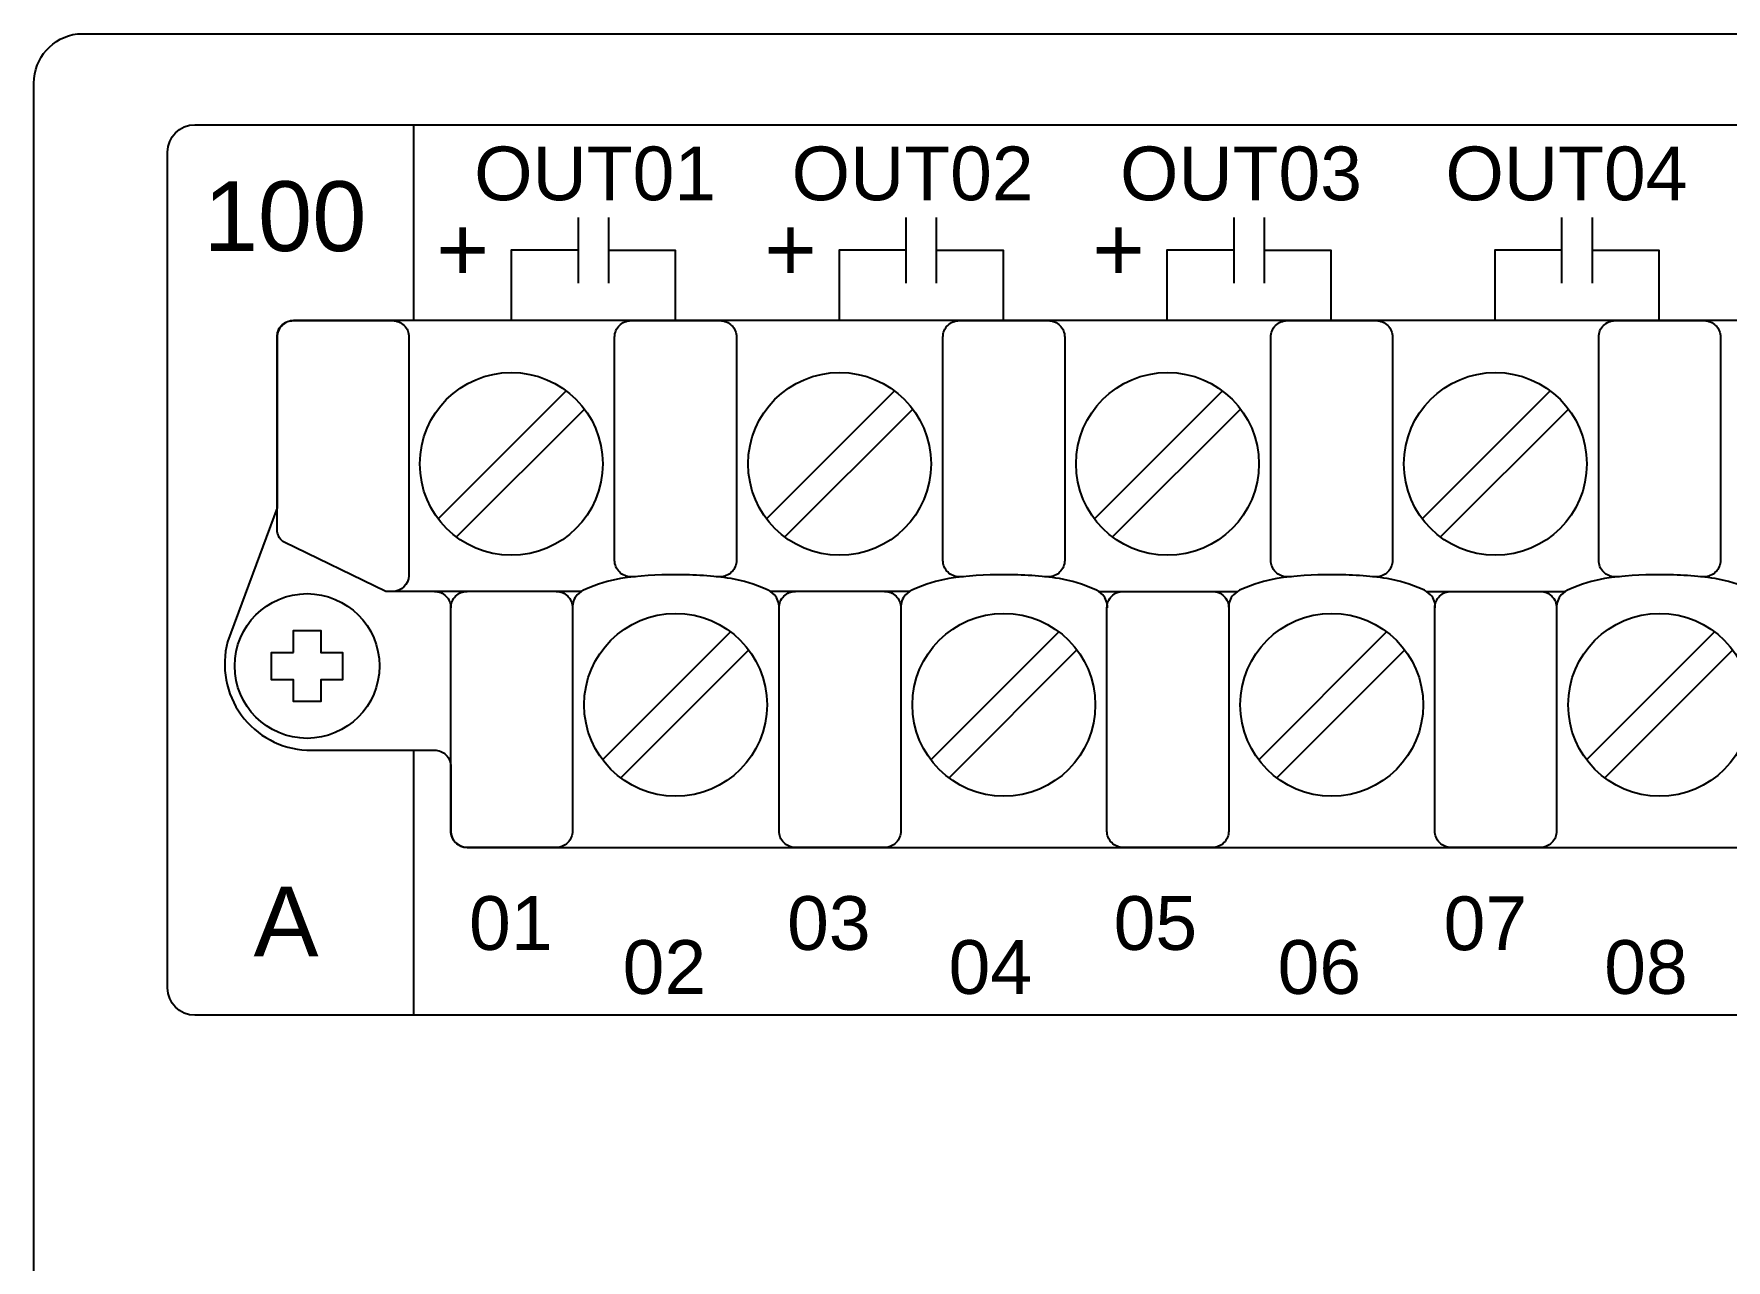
# Model space of a CAD drawing. Extents: x 1 to 47, y 1 to 35.
# Drawn here: x 26.662 to 29.759, y 16.603 to 18.848 of the extents above; entities that cross this region are included whole.
import ezdxf

# ---------------------------------------------------------------- set-up
doc = ezdxf.new("R2010")
doc.units = 0
doc.header["$MEASUREMENT"] = 0
doc.layers.add('7_00______DWG_', color=7, linetype='CONTINUOUS')
doc.styles.add('ARIAL', font='arial.ttf')

msp = doc.modelspace()

# ---------------------------------------------------------------- linework, layer by layer
at = {"layer": '7_00______DWG_'}
for points in [[(26.742, 18.8476), (43.832, 18.8476, -0.377157), (43.912, 18.7576), (43.912, 10.4776, -0.414213), (43.822, 10.3876), (26.752, 10.3876, -0.414213), (26.662, 10.4776), (26.662, 18.7576, -0.377161)], [(27.425, 17.3885, 0.414213), (27.455, 17.3585), (32.4368, 17.3585, 0.414214), (32.4668, 17.3885), (32.4668, 17.7015), (32.5577, 17.9463, 0.480048), (32.4127, 18.1445), (32.1785, 18.1445, -0.414214), (32.1485, 18.1745), (32.1485, 18.2926, 0.414212), (32.1185, 18.3226), (32.1185, 18.3227), (27.1374, 18.3227, 0.414215), (27.1074, 18.2927), (27.1075, 17.9798), (27.0166, 17.735, 0.47859), (27.1616, 17.5365), (27.395, 17.5365, -0.414214), (27.425, 17.5065)]]:
    msp.add_lwpolyline(points, format="xyb", close=True, dxfattribs=at)
for points in [[(38.0967, 17.0513), (26.9567, 17.0513), (26.9466, 17.0523), (26.9372, 17.0552), (26.9287, 17.0598), (26.9213, 17.0659), (26.9152, 17.0733), (26.9106, 17.0818), (26.9077, 17.0912), (26.9067, 17.1013), (26.9067, 18.6313), (26.9077, 18.6413), (26.9106, 18.6507), (26.9152, 18.6592), (26.9213, 18.6666), (26.9287, 18.6727), (26.9372, 18.6773), (26.9466, 18.6802), (26.9567, 18.6813), (38.0967, 18.6813)], [(27.3567, 18.6813), (27.3567, 18.3227)], [(27.6578, 18.5114), (27.6578, 18.3914)], [(27.7134, 18.5114), (27.7134, 18.3914)], [(28.2578, 18.5114), (28.2578, 18.3914)], [(28.3134, 18.5114), (28.3134, 18.3914)], [(28.8578, 18.5114), (28.8578, 18.3914)], [(28.9134, 18.5114), (28.9134, 18.3914)], [(29.4578, 18.5114), (29.4578, 18.3914)], [(29.5134, 18.5114), (29.5134, 18.3914)], [(27.6578, 18.4514), (27.5356, 18.4514), (27.5356, 18.3227)], [(27.7134, 18.4514), (27.8356, 18.4514), (27.8356, 18.3227)], [(28.2578, 18.4514), (28.1356, 18.4514), (28.1356, 18.3227)], [(28.3134, 18.4514), (28.4356, 18.4514), (28.4356, 18.3227)], [(28.8578, 18.4514), (28.7356, 18.4514), (28.7356, 18.3227)], [(28.9134, 18.4514), (29.0356, 18.4514), (29.0356, 18.3227)], [(29.4578, 18.4514), (29.3356, 18.4514), (29.3356, 18.3227)], [(29.5134, 18.4514), (29.6356, 18.4514), (29.6356, 18.3227)], [(27.6361, 18.1943), (27.4019, 17.9601)], [(28.2369, 18.1943), (28.0027, 17.9601)], [(28.8369, 18.1943), (28.6027, 17.9601)], [(29.4369, 18.1943), (29.2027, 17.9601)], [(27.6695, 18.1609), (27.4353, 17.9267)], [(28.2703, 18.1609), (28.0361, 17.9267)], [(28.8703, 18.1609), (28.6361, 17.9267)], [(29.4703, 18.1609), (29.2361, 17.9267)], [(28.2651, 17.8272), (28.0092, 17.8272)], [(28.61, 17.8272), (28.8651, 17.8272)], [(29.21, 17.8272), (29.4651, 17.8272)], [(27.9367, 17.7533), (27.7026, 17.5191)], [(28.5375, 17.7533), (28.3033, 17.5191)], [(29.1375, 17.7533), (28.9034, 17.5191)], [(29.7375, 17.7533), (29.5034, 17.5191)], [(27.9702, 17.7199), (27.736, 17.4857)], [(28.5709, 17.7199), (28.3368, 17.4857)], [(29.1709, 17.7199), (28.9368, 17.4857)], [(29.7709, 17.7199), (29.5368, 17.4857)], [(27.3567, 17.5365), (27.3567, 17.0513)]]:
    msp.add_lwpolyline(points, dxfattribs=at)
for points in [[(27.6643, 17.8272), (27.3062, 17.8272), (27.1203, 17.917, -0.241986), (27.1075, 17.9369), (27.1074, 18.2927, -0.422157), (27.1341, 18.3225), (27.3184, 18.3227, -0.414214), (27.3484, 18.2927), (27.3484, 17.8556, -0.390527), (27.3184, 17.8272)], [(27.7627, 17.8539), (27.7548, 17.8539, -0.414214), (27.7248, 17.8839), (27.7248, 18.2927, -0.414214), (27.7548, 18.3227), (27.9177, 18.3227, -0.414214), (27.9477, 18.2927), (27.9477, 17.8839, -0.414214), (27.9177, 17.8539), (27.9109, 17.8539)], [(28.3635, 17.8539), (28.3556, 17.8539, -0.414214), (28.3256, 17.8839), (28.3256, 18.2927, -0.414214), (28.3556, 18.3227), (28.5184, 18.3227, -0.414214), (28.5484, 18.2927), (28.5484, 17.8839, -0.414214), (28.5184, 17.8539), (28.5116, 17.8539)], [(28.9635, 17.8539), (28.9556, 17.8539, -0.414214), (28.9256, 17.8839), (28.9256, 18.2927, -0.414214), (28.9556, 18.3227), (29.1184, 18.3227, -0.414214), (29.1484, 18.2927), (29.1484, 17.8839, -0.414214), (29.1184, 17.8539), (29.1116, 17.8539)], [(29.5635, 17.8539), (29.5556, 17.8539, -0.414214), (29.5256, 17.8839), (29.5256, 18.2927, -0.414214), (29.5556, 18.3227), (29.7184, 18.3227, -0.414214), (29.7484, 18.2927), (29.7484, 17.8839, -0.414214), (29.7184, 17.8539), (29.7116, 17.8539)], [(28.0257, 17.7972, 0.191033), (28.0172, 17.8211, 0.081668), (28.0016, 17.8313, 0.0591), (27.9379, 17.8507, 0.034646), (27.8364, 17.8577, 0.03436), (27.7357, 17.8507, 0.0591), (27.672, 17.8313, 0.081668), (27.6563, 17.8211, 0.191033), (27.6478, 17.7972)], [(28.6265, 17.7972, 0.191033), (28.618, 17.8211, 0.081668), (28.6024, 17.8313, 0.0591), (28.5386, 17.8507, 0.034646), (28.4371, 17.8577, 0.03436), (28.3364, 17.8507, 0.0591), (28.2727, 17.8313, 0.081668), (28.2571, 17.8211, 0.191033), (28.2486, 17.7972)], [(29.2265, 17.7972, 0.191033), (29.218, 17.8211, 0.081668), (29.2024, 17.8313, 0.0591), (29.1387, 17.8507, 0.034646), (29.0371, 17.8577, 0.03436), (28.9365, 17.8507, 0.0591), (28.8727, 17.8313, 0.081668), (28.8571, 17.8211, 0.191033), (28.8486, 17.7972)], [(29.8265, 17.7972, 0.191033), (29.818, 17.8211, 0.081668), (29.8024, 17.8313, 0.0591), (29.7387, 17.8507, 0.034646), (29.6371, 17.8577, 0.03436), (29.5365, 17.8507, 0.0591), (29.4727, 17.8313, 0.081668), (29.4571, 17.8211, 0.191033), (29.4486, 17.7972)], [(27.395, 17.8272, -0.414214), (27.425, 17.7972)], [(27.6178, 17.8272, -0.414214), (27.6478, 17.7972), (27.6478, 17.3885, -0.414214), (27.6178, 17.3585), (27.455, 17.3585, -0.414214), (27.425, 17.3885), (27.425, 17.7972, -0.414214), (27.455, 17.8272)], [(28.2186, 17.8272, -0.414214), (28.2486, 17.7972), (28.2486, 17.3885, -0.414214), (28.2186, 17.3585), (28.0557, 17.3585, -0.414214), (28.0257, 17.3885), (28.0257, 17.7972, -0.414214), (28.0557, 17.8272)], [(28.8186, 17.8272, -0.414214), (28.8486, 17.7972), (28.8486, 17.3885, -0.414214), (28.8186, 17.3585), (28.6557, 17.3585, -0.414214), (28.6257, 17.3885), (28.6257, 17.7972, -0.414214), (28.6557, 17.8272)], [(29.4186, 17.8272, -0.414214), (29.4486, 17.7972), (29.4486, 17.3885, -0.414214), (29.4186, 17.3585), (29.2558, 17.3585, -0.414214), (29.2258, 17.3885), (29.2258, 17.7972, -0.414214), (29.2558, 17.8272)]]:
    msp.add_lwpolyline(points, format="xyb", dxfattribs=at)
msp.add_lwpolyline([(27.137, 17.7154), (27.137, 17.7557), (27.187, 17.7557), (27.187, 17.7154), (27.2271, 17.7154), (27.2271, 17.6655), (27.187, 17.6655), (27.187, 17.6255), (27.137, 17.6255), (27.137, 17.6655), (27.0969, 17.6655), (27.0969, 17.7154)], close=True, dxfattribs=at)
for centre, radius in [((27.5357, 18.0605), 0.1673), ((28.1365, 18.0605), 0.1673), ((28.7365, 18.0605), 0.1673), ((29.3365, 18.0605), 0.1673), ((27.162, 17.6906), 0.1324), ((27.8364, 17.6195), 0.1673), ((28.4371, 17.6195), 0.1673), ((29.0371, 17.6195), 0.1673), ((29.6371, 17.6195), 0.1673)]:
    msp.add_circle(centre, radius, dxfattribs=at)

# ---------------------------------------------------------------- texts
at = {"layer": '7_00______DWG_', "style": 'ARIAL'}
for s, height, p in [('OUT01', 0.09833, (27.4678, 18.543)), ('OUT02', 0.09833, (28.0488, 18.543)), ('OUT03', 0.09833, (28.6497, 18.543)), ('OUT04', 0.09833, (29.2452, 18.543)), ('100', 0.12783, (26.9728, 18.45)), ('+', 0.118, (27.3986, 18.3946)), ('+', 0.118, (27.9987, 18.3946)), ('+', 0.118, (28.5987, 18.3946)), ('A', 0.1278, (27.064, 17.1591)), ('01', 0.09833, (27.4584, 17.171)), ('03', 0.09833, (28.0404, 17.171)), ('05', 0.09833, (28.638, 17.171)), ('07', 0.09833, (29.2418, 17.1705)), ('02', 0.09833, (27.7395, 17.0905)), ('04', 0.09833, (28.3359, 17.0905)), ('06', 0.09833, (28.938, 17.0905)), ('08', 0.09833, (29.5357, 17.0905))]:
    msp.add_text(s, height=height, dxfattribs=at).set_placement(p)

doc.saveas('drawing.dxf')
